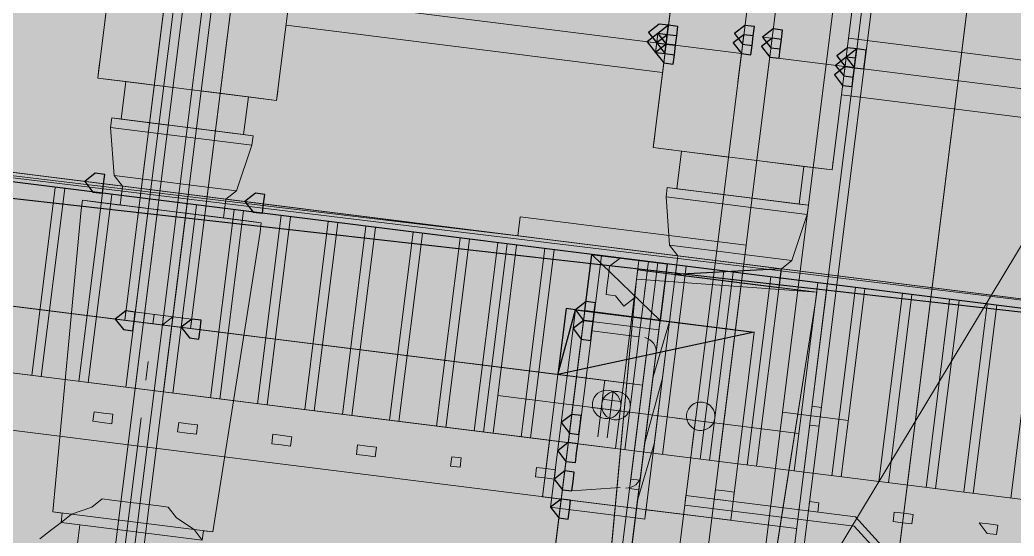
# Model space of a CAD drawing. Header units: metres. Extents: x -4 to 509425, y 7549 to 4732445.
# Drawn here: x 475992.52 to 475993.408, y 4719721.843 to 4719722.305 of the extents above; entities that cross this region are included whole.
import ezdxf

# ---------------------------------------------------------------- set-up
doc = ezdxf.new("R2010")
doc.units = ezdxf.units.M
doc.header["$LTSCALE"] = 0.01
doc.header["$MEASUREMENT"] = 0
doc.layers.get('0').update_dxf_attribs({"lineweight": 0})
doc.layers.add('_SUBESTACIÓN', color=1, linetype='Continuous')
doc.layers.add('SUBESTACION LA VID', color=253, linetype='Continuous')

# ---------------------------------------------------------------- blocks, each defined once
blk = doc.blocks.new('A$Cfff6051d')
at = {"layer": 'SUBESTACION LA VID', "transparency": 33554687}
h = blk.add_hatch(color=256, dxfattribs=at)
h.dxf.hatch_style = 2
h.paths.add_polyline_path([(475993.0982, 4719722.29126), (475993.09925, 4719722.29966), (475993.09085, 4719722.30071), (475993.0814, 4719722.29337), (475993.08875, 4719722.28391), (475993.09715, 4719722.28286)])
h = blk.add_hatch(color=256, dxfattribs=at)
h.dxf.hatch_style = 2
h.paths.add_polyline_path([(475993.1066, 4719722.29021), (475993.10765, 4719722.29861), (475993.09925, 4719722.29966), (475993.0898, 4719722.29231), (475993.09715, 4719722.28286), (475993.10555, 4719722.28181)])
h = blk.add_hatch(color=256, dxfattribs=at)
h.dxf.hatch_style = 2
h.paths.add_polyline_path([(475993.1066, 4719722.29021), (475993.10765, 4719722.29861), (475993.09925, 4719722.29966), (475993.0898, 4719722.29231), (475993.09715, 4719722.28286), (475993.10555, 4719722.28181)])
h = blk.add_hatch(color=256, dxfattribs=at)
h.dxf.hatch_style = 2
h.paths.add_polyline_path([(475993.1066, 4719722.29021), (475993.10765, 4719722.29861), (475993.09925, 4719722.29966), (475993.0898, 4719722.29231), (475993.09715, 4719722.28286), (475993.10555, 4719722.28181)])
h = blk.add_hatch(color=256, dxfattribs=at)
h.dxf.hatch_style = 2
h.paths.add_polyline_path([(475993.1066, 4719722.29021), (475993.10765, 4719722.29861), (475993.09925, 4719722.29966), (475993.0898, 4719722.29231), (475993.09715, 4719722.28286), (475993.10555, 4719722.28181)])
h = blk.add_hatch(color=256, dxfattribs=at)
h.dxf.hatch_style = 2
h.paths.add_polyline_path([(475993.1066, 4719722.29021), (475993.10765, 4719722.29861), (475993.09925, 4719722.29966), (475993.0898, 4719722.29231), (475993.09715, 4719722.28286), (475993.10555, 4719722.28181)])
h = blk.add_hatch(color=256, dxfattribs=at)
h.dxf.hatch_style = 2
h.paths.add_polyline_path([(475993.1066, 4719722.29021), (475993.10765, 4719722.29861), (475993.09925, 4719722.29966), (475993.0898, 4719722.29231), (475993.09715, 4719722.28286), (475993.10555, 4719722.28181)])
h = blk.add_hatch(color=256, dxfattribs=at)
h.dxf.hatch_style = 2
h.paths.add_polyline_path([(475993.1066, 4719722.29021), (475993.10765, 4719722.29861), (475993.09925, 4719722.29966), (475993.0898, 4719722.29231), (475993.09715, 4719722.28286), (475993.10555, 4719722.28181)])
h = blk.add_hatch(color=256, dxfattribs=at)
h.dxf.hatch_style = 2
h.paths.add_polyline_path([(475993.17486, 4719722.29018), (475993.17591, 4719722.29858), (475993.16751, 4719722.29964), (475993.15806, 4719722.29229), (475993.16541, 4719722.28284), (475993.17381, 4719722.28178)])
h = blk.add_hatch(color=256, dxfattribs=at)
h.dxf.hatch_style = 2
h.paths.add_polyline_path([(475993.17486, 4719722.29018), (475993.17591, 4719722.29858), (475993.16751, 4719722.29964), (475993.15806, 4719722.29229), (475993.16541, 4719722.28284), (475993.17381, 4719722.28178)])
h = blk.add_hatch(color=256, dxfattribs=at)
h.dxf.hatch_style = 2
h.paths.add_polyline_path([(475993.17486, 4719722.29018), (475993.17591, 4719722.29858), (475993.16751, 4719722.29964), (475993.15806, 4719722.29229), (475993.16541, 4719722.28284), (475993.17381, 4719722.28178)])
h = blk.add_hatch(color=256, dxfattribs=at)
h.dxf.hatch_style = 2
h.paths.add_polyline_path([(475993.09715, 4719722.28286), (475993.0982, 4719722.29126), (475993.0898, 4719722.29231), (475993.08035, 4719722.28497), (475993.08769, 4719722.27551), (475993.09609, 4719722.27446)])
h = blk.add_hatch(color=256, dxfattribs=at)
h.dxf.hatch_style = 2
h.paths.add_polyline_path([(475993.10555, 4719722.28181), (475993.1066, 4719722.29021), (475993.0982, 4719722.29126), (475993.08875, 4719722.28391), (475993.09609, 4719722.27446), (475993.10449, 4719722.27341)])
h = blk.add_hatch(color=256, dxfattribs=at)
h.dxf.hatch_style = 2
h.paths.add_polyline_path([(475993.10555, 4719722.28181), (475993.1066, 4719722.29021), (475993.0982, 4719722.29126), (475993.08875, 4719722.28391), (475993.09609, 4719722.27446), (475993.10449, 4719722.27341)])
h = blk.add_hatch(color=256, dxfattribs=at)
h.dxf.hatch_style = 2
h.paths.add_polyline_path([(475993.17381, 4719722.28178), (475993.17486, 4719722.29018), (475993.16646, 4719722.29124), (475993.15701, 4719722.28389), (475993.16435, 4719722.27444), (475993.17275, 4719722.27338)])
h = blk.add_hatch(color=256, dxfattribs=at)
h.dxf.hatch_style = 2
h.paths.add_polyline_path([(475993.20006, 4719722.28702), (475993.20111, 4719722.29543), (475993.19271, 4719722.29648), (475993.18326, 4719722.28913), (475993.19061, 4719722.27968), (475993.19901, 4719722.27862)])
h = blk.add_hatch(color=256, dxfattribs=at)
h.dxf.hatch_style = 2
h.paths.add_polyline_path([(475993.20006, 4719722.28702), (475993.20111, 4719722.29543), (475993.19271, 4719722.29648), (475993.18326, 4719722.28913), (475993.19061, 4719722.27968), (475993.19901, 4719722.27862)])
h = blk.add_hatch(color=256, dxfattribs=at)
h.dxf.hatch_style = 2
h.paths.add_polyline_path([(475993.10449, 4719722.27341), (475993.10555, 4719722.28181), (475993.09715, 4719722.28286), (475993.08769, 4719722.27551), (475993.09504, 4719722.26606), (475993.10344, 4719722.26501)])
h = blk.add_hatch(color=256, dxfattribs=at)
h.dxf.hatch_style = 2
h.paths.add_polyline_path([(475993.10449, 4719722.27341), (475993.10555, 4719722.28181), (475993.09715, 4719722.28286), (475993.08769, 4719722.27551), (475993.09504, 4719722.26606), (475993.10344, 4719722.26501)])
h = blk.add_hatch(color=256, dxfattribs=at)
h.dxf.hatch_style = 2
h.paths.add_polyline_path([(475993.10449, 4719722.27341), (475993.10555, 4719722.28181), (475993.09715, 4719722.28286), (475993.08769, 4719722.27551), (475993.09504, 4719722.26606), (475993.10344, 4719722.26501)])
h = blk.add_hatch(color=256, dxfattribs=at)
h.dxf.hatch_style = 2
h.paths.add_polyline_path([(475993.19901, 4719722.27862), (475993.20006, 4719722.28702), (475993.19166, 4719722.28808), (475993.18221, 4719722.28073), (475993.18955, 4719722.27128), (475993.19795, 4719722.27022)])
h = blk.add_hatch(color=256, dxfattribs=at)
h.dxf.hatch_style = 2
h.paths.add_polyline_path([(475993.26516, 4719722.2618), (475993.26621, 4719722.2702), (475993.25781, 4719722.27125), (475993.24836, 4719722.2639), (475993.2557, 4719722.25445), (475993.2641, 4719722.2534)])
h = blk.add_hatch(color=256, dxfattribs=at)
h.dxf.hatch_style = 2
h.paths.add_polyline_path([(475993.26516, 4719722.2618), (475993.26621, 4719722.2702), (475993.25781, 4719722.27125), (475993.24836, 4719722.2639), (475993.2557, 4719722.25445), (475993.2641, 4719722.2534)])
h = blk.add_hatch(color=256, dxfattribs=at)
h.dxf.hatch_style = 2
h.paths.add_polyline_path([(475993.26621, 4719722.2702), (475993.26726, 4719722.2786), (475993.25886, 4719722.27965), (475993.24941, 4719722.2723), (475993.25676, 4719722.26285), (475993.26516, 4719722.2618)])
h = blk.add_hatch(color=256, dxfattribs=at)
h.dxf.hatch_style = 2
h.paths.add_polyline_path([(475993.26621, 4719722.2702), (475993.26726, 4719722.2786), (475993.25886, 4719722.27965), (475993.24941, 4719722.2723), (475993.25676, 4719722.26285), (475993.26516, 4719722.2618)])
h = blk.add_hatch(color=256, dxfattribs=at)
h.dxf.hatch_style = 2
h.paths.add_polyline_path([(475993.26621, 4719722.2702), (475993.26726, 4719722.2786), (475993.25886, 4719722.27965), (475993.24941, 4719722.2723), (475993.25676, 4719722.26285), (475993.26516, 4719722.2618)])
h = blk.add_hatch(color=256, dxfattribs=at)
h.dxf.hatch_style = 2
h.paths.add_polyline_path([(475993.26621, 4719722.2702), (475993.26726, 4719722.2786), (475993.25886, 4719722.27965), (475993.24941, 4719722.2723), (475993.25676, 4719722.26285), (475993.26516, 4719722.2618)])
h = blk.add_hatch(color=256, dxfattribs=at)
h.dxf.hatch_style = 2
h.paths.add_polyline_path([(475993.26621, 4719722.2702), (475993.26726, 4719722.2786), (475993.25886, 4719722.27965), (475993.24941, 4719722.2723), (475993.25676, 4719722.26285), (475993.26516, 4719722.2618)])
h = blk.add_hatch(color=256, dxfattribs=at)
h.dxf.hatch_style = 2
h.paths.add_polyline_path([(475993.26621, 4719722.2702), (475993.26726, 4719722.2786), (475993.25886, 4719722.27965), (475993.24941, 4719722.2723), (475993.25676, 4719722.26285), (475993.26516, 4719722.2618)])
h = blk.add_hatch(color=256, dxfattribs=at)
h.dxf.hatch_style = 2
h.paths.add_polyline_path([(475993.26621, 4719722.2702), (475993.26726, 4719722.2786), (475993.25886, 4719722.27965), (475993.24941, 4719722.2723), (475993.25676, 4719722.26285), (475993.26516, 4719722.2618)])
h = blk.add_hatch(color=256, dxfattribs=at)
h.dxf.hatch_style = 2
h.paths.add_polyline_path([(475993.27461, 4719722.26914), (475993.27566, 4719722.27754), (475993.26726, 4719722.2786), (475993.25781, 4719722.27125), (475993.26516, 4719722.2618), (475993.27356, 4719722.26074)])
h = blk.add_hatch(color=256, dxfattribs=at)
h.dxf.hatch_style = 2
h.paths.add_polyline_path([(475993.2641, 4719722.2534), (475993.26516, 4719722.2618), (475993.25676, 4719722.26285), (475993.2473, 4719722.2555), (475993.25465, 4719722.24605), (475993.26305, 4719722.245)])
h = blk.add_hatch(color=256, dxfattribs=at)
h.dxf.hatch_style = 2
h.paths.add_polyline_path([(475993.2641, 4719722.2534), (475993.26516, 4719722.2618), (475993.25676, 4719722.26285), (475993.2473, 4719722.2555), (475993.25465, 4719722.24605), (475993.26305, 4719722.245)])
h = blk.add_hatch(color=256, dxfattribs=at)
h.dxf.hatch_style = 2
h.paths.add_polyline_path([(475993.2641, 4719722.2534), (475993.26516, 4719722.2618), (475993.25676, 4719722.26285), (475993.2473, 4719722.2555), (475993.25465, 4719722.24605), (475993.26305, 4719722.245)])
h = blk.add_hatch(color=256, dxfattribs=at)
h.dxf.hatch_style = 2
h.paths.add_polyline_path([(475993.2641, 4719722.2534), (475993.26516, 4719722.2618), (475993.25676, 4719722.26285), (475993.2473, 4719722.2555), (475993.25465, 4719722.24605), (475993.26305, 4719722.245)])
h = blk.add_hatch(color=256, dxfattribs=at)
h.dxf.hatch_style = 2
h.paths.add_polyline_path([(475992.59516, 4719722.15808), (475992.59622, 4719722.16648), (475992.58781, 4719722.16754), (475992.57836, 4719722.16019), (475992.5857, 4719722.15074), (475992.59411, 4719722.14968)])
h = blk.add_hatch(color=256, dxfattribs=at)
h.dxf.hatch_style = 2
h.paths.add_polyline_path([(475992.73797, 4719722.14018), (475992.73902, 4719722.14858), (475992.73062, 4719722.14963), (475992.72117, 4719722.14229), (475992.72851, 4719722.13283), (475992.73691, 4719722.13178)])
h = blk.add_hatch(color=256, dxfattribs=at)
h.dxf.hatch_style = 2
h.paths.add_polyline_path([(475993.03301, 4719722.04346), (475993.03406, 4719722.05186), (475993.02566, 4719722.05292), (475993.01621, 4719722.04557), (475993.02355, 4719722.03612), (475993.03195, 4719722.03506)])
h = blk.add_hatch(color=256, dxfattribs=at)
h.dxf.hatch_style = 2
h.paths.add_polyline_path([(475992.62242, 4719722.03521), (475992.62347, 4719722.04361), (475992.61507, 4719722.04467), (475992.60562, 4719722.03732), (475992.61296, 4719722.02786), (475992.62136, 4719722.02681)])
h = blk.add_hatch(color=256, dxfattribs=at)
h.dxf.hatch_style = 2
h.paths.add_polyline_path([(475992.68122, 4719722.02784), (475992.68227, 4719722.03624), (475992.67387, 4719722.0373), (475992.66442, 4719722.02995), (475992.67176, 4719722.02049), (475992.68016, 4719722.01944)])
h = blk.add_hatch(color=256, dxfattribs=at)
h.dxf.hatch_style = 2
h.paths.add_polyline_path([(475993.0309, 4719722.02666), (475993.03195, 4719722.03506), (475993.02355, 4719722.03612), (475993.0141, 4719722.02877), (475993.02145, 4719722.01932), (475993.02985, 4719722.01826)])
h = blk.add_hatch(color=256, dxfattribs=at)
h.dxf.hatch_style = 2
h.paths.add_polyline_path([(475993.02037, 4719721.94266), (475993.02142, 4719721.95106), (475993.01302, 4719721.95211), (475993.00357, 4719721.94477), (475993.01092, 4719721.93531), (475993.01932, 4719721.93426)])
h = blk.add_hatch(color=256, dxfattribs=at)
h.dxf.hatch_style = 2
h.paths.add_polyline_path([(475993.01721, 4719721.91746), (475993.01826, 4719721.92586), (475993.00986, 4719721.92691), (475993.00041, 4719721.91956), (475993.00776, 4719721.91011), (475993.01616, 4719721.90906)])
h = blk.add_hatch(color=256, dxfattribs=at)
h.dxf.hatch_style = 2
h.paths.add_polyline_path([(475993.01405, 4719721.89226), (475993.0151, 4719721.90066), (475993.0067, 4719721.90171), (475992.99725, 4719721.89436), (475993.0046, 4719721.88491), (475993.013, 4719721.88386)])
h = blk.add_hatch(color=256, dxfattribs=at)
h.dxf.hatch_style = 2
h.paths.add_polyline_path([(475993.01089, 4719721.86706), (475993.01194, 4719721.87546), (475993.00354, 4719721.87651), (475992.99409, 4719721.86916), (475993.00144, 4719721.85971), (475993.00984, 4719721.85866)])
at = {"layer": 'SUBESTACION LA VID', "lineweight": 15}
for p, q in [((475992.78979, 4719723.1661), (475992.45384, 4719720.48639)), ((475992.75614, 4719723.0338), (475992.59501, 4719721.74855)), ((475992.78134, 4719723.03064), (475992.62021, 4719721.74539)), ((475993.25176, 4719722.97166), (475993.09063, 4719721.68641)), ((475993.27696, 4719722.9685), (475993.11583, 4719721.68325)), ((475993.07872, 4719720.70668), (475993.3399, 4719722.78997)), ((475992.62242, 4719722.03521), (475992.68139, 4719722.50563)), ((475991.9799, 4719722.42293), (475993.16435, 4719722.27444)), ((475992.58994, 4719722.25259), (475992.6089, 4719722.4038)), ((475992.61402, 4719722.03626), (475992.6593, 4719722.39748)), ((475992.7181, 4719722.39011), (475992.67282, 4719722.02889)), ((475993.08556, 4719722.19046), (475993.10452, 4719722.34166)), ((475992.75798, 4719722.29979), (475993.09399, 4719722.25766)), ((475993.08769, 4719722.27551), (475993.0898, 4719722.29231)), ((475993.0898, 4719722.29231), (475993.08875, 4719722.28391)), ((475993.0898, 4719722.29231), (475993.0982, 4719722.29126)), ((475993.0982, 4719722.29126), (475993.09715, 4719722.28286)), ((475993.0982, 4719722.29126), (475993.09715, 4719722.28286)), ((475993.16119, 4719722.24924), (475993.16646, 4719722.29124)), ((475993.16541, 4719722.28284), (475993.16646, 4719722.29124)), ((475993.08769, 4719722.27551), (475993.08875, 4719722.28391)), ((475993.09715, 4719722.28286), (475993.09609, 4719722.27446)), ((475993.09715, 4719722.28286), (475993.09609, 4719722.27446)), ((475993.19166, 4719722.28808), (475993.18639, 4719722.24608)), ((475994.04115, 4719722.19011), (475993.25992, 4719722.28805)), ((475993.09609, 4719722.27446), (475993.08769, 4719722.27551)), ((475993.18955, 4719722.27128), (475994.3152, 4719722.13015)), ((475993.25676, 4719722.26285), (475993.25781, 4719722.27125)), ((475993.25781, 4719722.27125), (475993.26621, 4719722.2702)), ((475992.591, 4719722.26099), (475992.59205, 4719722.26939)), ((475992.58994, 4719722.25259), (475992.591, 4719722.26099)), ((475993.2641, 4719722.2534), (475993.2557, 4719722.25445)), ((475993.26516, 4719722.2618), (475993.2641, 4719722.2534)), ((475992.65715, 4719722.24417), (475992.58994, 4719722.25259)), ((475992.74955, 4719722.23258), (475992.68235, 4719722.24101)), ((475992.74955, 4719722.23258), (475992.7506, 4719722.24098)), ((475993.2536, 4719722.23765), (475994.02643, 4719722.14076)), ((475992.60148, 4719722.20849), (475992.60253, 4719722.21689)), ((475992.60253, 4719722.21689), (475992.72854, 4719722.20109)), ((475992.72749, 4719722.19269), (475992.72854, 4719722.20109)), ((475993.08662, 4719722.19886), (475993.08767, 4719722.20726)), ((475993.08556, 4719722.19046), (475993.08662, 4719722.19886)), ((475993.15277, 4719722.18203), (475993.08556, 4719722.19046)), ((475993.24517, 4719722.17045), (475993.17797, 4719722.17887)), ((475993.24517, 4719722.17045), (475993.24623, 4719722.17885)), ((475992.72957, 4719722.14123), (475992.58676, 4719722.15914)), ((475992.60986, 4719722.13918), (475992.61196, 4719722.15598)), ((475992.61196, 4719722.15598), (475992.70437, 4719722.14439)), ((475992.61302, 4719722.16438), (475992.61302, 4719722.16438)), ((475992.53104, 4719721.98694), (475992.5521, 4719722.15495)), ((475992.5605, 4719722.15389), (475992.53944, 4719721.98589)), ((475992.57305, 4719721.98168), (475992.59411, 4719722.14968)), ((475992.60251, 4719722.14863), (475992.58145, 4719721.98062)), ((475992.70542, 4719722.15279), (475992.70542, 4719722.15279)), ((475993.0971, 4719722.14635), (475993.09815, 4719722.15475)), ((475993.09815, 4719722.15475), (475993.22416, 4719722.13895)), ((475992.57625, 4719722.14339), (475992.72746, 4719722.12443)), ((475992.61505, 4719721.97641), (475992.63611, 4719722.14442)), ((475992.64451, 4719722.14336), (475992.62345, 4719721.97536)), ((475992.64865, 4719721.9722), (475992.66971, 4719722.1402)), ((475992.67811, 4719722.13915), (475992.65705, 4719721.97114)), ((475992.70226, 4719722.12759), (475992.70437, 4719722.14439)), ((475993.2231, 4719722.13055), (475993.22416, 4719722.13895)), ((475992.5499, 4719721.86512), (475992.5752, 4719722.13499)), ((475992.5752, 4719722.13499), (475992.5752, 4719722.13499)), ((475992.69065, 4719721.96693), (475992.71171, 4719722.13494)), ((475992.72011, 4719722.13388), (475992.69905, 4719721.96588)), ((475992.73265, 4719721.96167), (475992.75371, 4719722.12967)), ((475992.76211, 4719722.12862), (475992.74105, 4719721.96061)), ((475992.77465, 4719721.9564), (475992.79571, 4719722.12441)), ((475992.80412, 4719722.12335), (475992.78305, 4719721.95535)), ((475992.96688, 4719722.12855), (475992.96477, 4719722.11175)), ((475993.16849, 4719722.10327), (475992.96688, 4719722.12855)), ((475992.69271, 4719721.84722), (475992.73481, 4719722.11498)), ((475992.72641, 4719722.11603), (475992.72641, 4719722.11603)), ((475992.80825, 4719721.95219), (475992.82932, 4719722.12019)), ((475992.83772, 4719722.11914), (475992.81665, 4719721.95113)), ((475992.85025, 4719721.94692), (475992.87132, 4719722.11493)), ((475992.87972, 4719722.11387), (475992.85865, 4719721.94587)), ((475992.89226, 4719721.94166), (475992.91332, 4719722.10966)), ((475992.92172, 4719722.10861), (475992.90066, 4719721.9406)), ((475992.92586, 4719721.93744), (475992.94692, 4719722.10545)), ((475992.95532, 4719722.1044), (475992.93426, 4719721.93639)), ((475992.96372, 4719722.10334), (475992.94266, 4719721.93534)), ((475993.16849, 4719722.10327), (475993.16638, 4719722.08647)), ((475993.49708, 4719721.86583), (475991.65741, 4719722.09647)), ((475992.96786, 4719721.93218), (475992.98892, 4719722.10018)), ((475992.99732, 4719722.09913), (475992.97626, 4719721.93112)), ((475993.00986, 4719721.92691), (475993.03093, 4719722.09492)), ((475993.03933, 4719722.09386), (475993.01826, 4719721.92586)), ((475993.10547, 4719722.07704), (475993.10758, 4719722.09384)), ((475993.10758, 4719722.09384), (475993.19998, 4719722.08226)), ((475993.10863, 4719722.10224), (475993.10863, 4719722.10224)), ((475992.2108, 4719722.08682), (475993.07603, 4719721.97834)), ((475993.08973, 4719722.08755), (475992.95282, 4719720.9955)), ((475993.05186, 4719721.92165), (475993.07293, 4719722.08965)), ((475993.08133, 4719722.0886), (475993.06026, 4719721.92059)), ((475993.09813, 4719722.08649), (475993.06442, 4719721.81768)), ((475993.08546, 4719721.91743), (475993.10653, 4719722.08544)), ((475993.20104, 4719722.09066), (475993.20104, 4719722.09066)), ((475992.27801, 4719722.07839), (475993.00883, 4719721.98677)), ((475993.08027, 4719722.0802), (475993.22308, 4719722.0623)), ((475993.11493, 4719722.08439), (475993.09386, 4719721.91638)), ((475993.12747, 4719721.91217), (475993.14853, 4719722.08017)), ((475993.15693, 4719722.07912), (475993.13587, 4719721.91111)), ((475993.16533, 4719722.07807), (475993.14427, 4719721.91006)), ((475993.19788, 4719722.06546), (475993.19998, 4719722.08226)), ((475993.04552, 4719721.80299), (475993.07082, 4719722.07285)), ((475993.07922, 4719722.0718), (475993.07922, 4719722.0718)), ((475993.16947, 4719721.9069), (475993.19053, 4719722.07491)), ((475993.19893, 4719722.07386), (475993.17787, 4719721.90585)), ((475993.21147, 4719721.90164), (475993.23253, 4719722.06964)), ((475993.24093, 4719722.06859), (475993.21987, 4719721.90058)), ((475993.24507, 4719721.89742), (475993.26613, 4719722.06543)), ((475993.27453, 4719722.06438), (475993.25347, 4719721.89637)), ((475993.28707, 4719721.89216), (475993.30813, 4719722.06016)), ((475993.31653, 4719722.05911), (475993.29547, 4719721.89111)), ((475993.18833, 4719721.78509), (475993.23043, 4719722.05284)), ((475993.22203, 4719722.0539), (475993.22203, 4719722.0539)), ((475993.32908, 4719721.88689), (475993.35014, 4719722.0549)), ((475993.35854, 4719722.05385), (475993.33748, 4719721.88584)), ((475993.36268, 4719721.88268), (475993.38374, 4719722.05069)), ((475993.39214, 4719722.04963), (475993.37108, 4719721.88163)), ((475992.62242, 4719722.03521), (475992.62347, 4719722.04361)), ((475993.02461, 4719722.04452), (475993.09181, 4719722.03609)), ((475993.40468, 4719721.87741), (475993.42574, 4719722.04542)), ((475992.67282, 4719722.02889), (475992.67387, 4719722.0373)), ((475993.02355, 4719722.03612), (475993.02355, 4719722.03612)), ((475993.03195, 4719722.03506), (475993.03195, 4719722.03506)), ((475993.03195, 4719722.03506), (475993.03195, 4719722.03506)), ((475993.08549, 4719721.98569), (475993.10021, 4719722.03504)), ((475993.0729, 4719722.0214), (475993.0309, 4719722.02666)), ((475993.0729, 4719722.0214), (475993.0309, 4719722.02666)), ((475993.00146, 4719721.92796), (475992.27063, 4719722.01959)), ((475993.02145, 4719722.01932), (475993.02145, 4719722.01932)), ((475993.02039, 4719722.01092), (475993.02039, 4719722.01092)), ((475993.21355, 4719721.85018), (475992.04591, 4719721.99657)), ((475992.63501, 4719721.99951), (475992.6329, 4719721.9827)), ((475993.01934, 4719722.00252), (475993.01829, 4719721.99412)), ((475993.0655, 4719721.89434), (475993.07919, 4719722.00354)), ((475993.0655, 4719721.89434), (475993.07919, 4719722.00354)), ((475993.00883, 4719721.98677), (475993.07603, 4719721.97834)), ((475993.01723, 4719721.98571), (475993.01723, 4719721.98571)), ((475993.07812, 4719721.92689), (475993.09389, 4719721.98464)), ((475993.01618, 4719721.97731), (475993.01513, 4719721.96891)), ((475993.04138, 4719721.97415), (475993.03612, 4719721.93215)), ((475993.04978, 4719721.9731), (475993.04452, 4719721.9311)), ((475992.94687, 4719721.96894), (475993.21568, 4719721.93524)), ((475993.12539, 4719721.96362), (475993.12012, 4719721.92162)), ((475993.12539, 4719721.96362), (475993.12012, 4719721.92162)), ((475993.01302, 4719721.95211), (475993.01302, 4719721.95211)), ((475993.01408, 4719721.96051), (475993.01408, 4719721.96051)), ((475993.03088, 4719721.95841), (475993.06448, 4719721.9542)), ((475993.20099, 4719721.95414), (475993.25979, 4719721.94677)), ((475993.22724, 4719721.95939), (475993.23564, 4719721.95833)), ((475992.62869, 4719721.9491), (475992.59393, 4719721.67189)), ((475993.10648, 4719721.94893), (475993.14008, 4719721.94472)), ((475993.01092, 4719721.93531), (475993.01092, 4719721.93531)), ((475993.22514, 4719721.94259), (475993.23354, 4719721.94153)), ((475993.00146, 4719721.92796), (475993.06866, 4719721.91954)), ((475993.00986, 4719721.92691), (475993.00986, 4719721.92691)), ((475993.0718, 4719721.87648), (475993.08652, 4719721.92583)), ((475993.00776, 4719721.91011), (475993.00776, 4719721.91011)), ((475993.0067, 4719721.90171), (475993.0067, 4719721.90171)), ((475993.0046, 4719721.88491), (475993.0046, 4719721.88491)), ((475993.013, 4719721.88386), (475993.05605, 4719721.88699)), ((475993.013, 4719721.88386), (475993.05605, 4719721.88699)), ((475993.00354, 4719721.87651), (475993.00354, 4719721.87651)), ((475993.01194, 4719721.87546), (475993.01194, 4719721.87546)), ((475993.01194, 4719721.87546), (475993.01194, 4719721.87546)), ((475993.07809, 4719721.85863), (475993.0802, 4719721.87543)), ((475992.5583, 4719721.86407), (475992.5583, 4719721.86407)), ((475993.00249, 4719721.86811), (475993.06969, 4719721.85968)), ((475992.55725, 4719721.85567), (475992.68325, 4719721.83987)), ((475992.57194, 4719721.83676), (475992.57405, 4719721.85356)), ((475992.68431, 4719721.84827), (475992.68431, 4719721.84827))]:
    blk.add_line(p, q, dxfattribs=at)
at = {"layer": 'SUBESTACION LA VID', "lineweight": 0}
for p, q in [((475993.16273, 4719720.69615), (475993.42391, 4719722.77943)), ((475992.96477, 4719722.11175), (475991.64592, 4719722.27709)), ((475992.61515, 4719722.24943), (475992.74955, 4719722.23258)), ((475992.72014, 4719722.20214), (475992.60253, 4719722.21689)), ((475993.11076, 4719722.1873), (475993.24517, 4719722.17045)), ((475992.58676, 4719722.15914), (475992.72957, 4719722.14123)), ((475992.72957, 4719722.14123), (475992.58676, 4719722.15914)), ((475992.70437, 4719722.14439), (475992.61196, 4719722.15598)), ((475993.21576, 4719722.14001), (475993.09815, 4719722.15475)), ((475993.19998, 4719722.08226), (475993.10758, 4719722.09384)), ((475993.07082, 4719722.07285), (475993.23148, 4719722.06124)), ((475993.02461, 4719722.04452), (475993.10021, 4719722.03504)), ((475993.00043, 4719721.98782), (475992.61402, 4719722.03626)), ((475992.69271, 4719721.84722), (475992.5499, 4719721.86512))]:
    blk.add_line(p, q, dxfattribs=at)
at = {"layer": 'SUBESTACION LA VID', "lineweight": 15}
for points in [[(475992.92245, 4719721.22968), (475993.00249, 4719721.86811), (475992.99409, 4719721.86916), (475992.99514, 4719721.87756), (475992.98674, 4719721.87862), (475992.99306, 4719721.92902), (475992.27063, 4719722.01959), (475992.27801, 4719722.07839), (475992.28641, 4719722.07734), (475992.61402, 4719722.03626), (475992.6593, 4719722.39748)], [(475992.7181, 4719722.39011), (475992.67282, 4719722.02889), (475993.00043, 4719721.98782), (475993.00781, 4719722.04662), (475993.01621, 4719722.04557), (475993.02461, 4719722.04452), (475993.03093, 4719722.09492), (475993.09813, 4719722.08649), (475993.09181, 4719722.03609), (475993.10021, 4719722.03504), (475993.17581, 4719722.02556), (475993.15475, 4719721.85755), (475993.07914, 4719721.86703), (475993.07809, 4719721.85863), (475993.06969, 4719721.85968), (475992.98965, 4719721.22126)], [(475993.53234, 4719720.64981), (475993.04512, 4719720.7109), (475993.3063, 4719722.79418), (475993.79352, 4719722.7331), (475993.53234, 4719720.64981)], [(475993.07032, 4719720.70774), (475993.04512, 4719720.7109), (475993.3063, 4719722.79418), (475993.3315, 4719722.79102), (475993.07032, 4719720.70774)], [(475993.16273, 4719720.69615), (475993.42391, 4719722.77943), (475993.3315, 4719722.79102), (475993.07032, 4719720.70774), (475993.16273, 4719720.69615)], [(475993.16273, 4719720.69615), (475993.42391, 4719722.77943), (475993.3315, 4719722.79102), (475993.07032, 4719720.70774), (475993.16273, 4719720.69615)], [(475993.79352, 4719722.7331), (475993.20091, 4719721.74938), (475993.53234, 4719720.64981)], [(475992.6089, 4719722.4038), (475992.58994, 4719722.25259), (475992.61515, 4719722.24943), (475992.61093, 4719722.21583), (475992.60253, 4719722.21689), (475992.60148, 4719722.20849), (475992.60462, 4719722.16543), (475992.61196, 4719722.15598), (475992.60986, 4719722.13918), (475992.58465, 4719722.14234), (475992.57625, 4719722.14339), (475992.5752, 4719722.13499), (475992.5499, 4719721.86512), (475992.5583, 4719721.86407), (475992.55725, 4719721.85567), (475992.57405, 4719721.85356), (475992.57194, 4719721.83676)], [(475992.68325, 4719721.83987), (475992.68431, 4719721.84827), (475992.69271, 4719721.84722), (475992.73481, 4719722.11498), (475992.73586, 4719722.12338), (475992.72746, 4719722.12443), (475992.70226, 4719722.12759), (475992.70437, 4719722.14439), (475992.71382, 4719722.15174), (475992.72749, 4719722.19269), (475992.72854, 4719722.20109), (475992.72014, 4719722.20214), (475992.72435, 4719722.23574), (475992.74955, 4719722.23258), (475992.76851, 4719722.38379)], [(475992.74955, 4719722.23258), (475992.76851, 4719722.38379), (475992.7013, 4719722.39221)], [(475993.10452, 4719722.34166), (475993.08556, 4719722.19046), (475993.11076, 4719722.1873), (475993.10655, 4719722.1537), (475993.09815, 4719722.15475), (475993.0971, 4719722.14635), (475993.10023, 4719722.1033), (475993.10758, 4719722.09384), (475993.10547, 4719722.07704), (475993.08027, 4719722.0802), (475993.07187, 4719722.08125), (475993.07082, 4719722.07285), (475993.04552, 4719721.80299)], [(475993.18833, 4719721.78509), (475993.23043, 4719722.05284), (475993.23148, 4719722.06124), (475993.22308, 4719722.0623), (475993.19788, 4719722.06546), (475993.19998, 4719722.08226), (475993.20944, 4719722.0896), (475993.2231, 4719722.13055), (475993.22416, 4719722.13895), (475993.21576, 4719722.14001), (475993.21997, 4719722.17361), (475993.24517, 4719722.17045), (475993.26413, 4719722.32165)], [(475993.24517, 4719722.17045), (475993.26413, 4719722.32165), (475993.19692, 4719722.33008)], [(475993.19061, 4719722.27968), (475993.19166, 4719722.28808), (475993.18326, 4719722.28913)], [(475993.6704, 4719722.02328), (475993.16638, 4719722.08647), (475993.16849, 4719722.10327), (475992.96688, 4719722.12855), (475992.96477, 4719722.11175), (475992.72957, 4719722.14123), (475992.58676, 4719722.15914), (475992.35155, 4719722.18863), (475992.35366, 4719722.20543), (475992.15205, 4719722.2307), (475992.14994, 4719722.2139), (475991.64592, 4719722.27709)], [(475993.6704, 4719722.02328), (475991.64592, 4719722.27709), (475991.64487, 4719722.26869)], [(475993.25676, 4719722.26285), (475993.2557, 4719722.25445), (475993.25676, 4719722.26285), (475993.25781, 4719722.27125)], [(475991.64487, 4719722.26869), (475993.66935, 4719722.01488), (475993.64092, 4719721.78807), (475993.65772, 4719721.78596), (475993.48971, 4719721.80703)], [(475993.26516, 4719722.2618), (475993.26621, 4719722.2702), (475993.26516, 4719722.2618), (475993.2641, 4719722.2534)], [(475992.65293, 4719722.21057), (475992.61093, 4719722.21583), (475992.61515, 4719722.24943), (475992.65715, 4719722.24417)], [(475992.68235, 4719722.24101), (475992.72435, 4719722.23574), (475992.72014, 4719722.20214), (475992.67813, 4719722.20741)], [(475992.60462, 4719722.16543), (475992.60148, 4719722.20849), (475992.72749, 4719722.19269), (475992.71382, 4719722.15174)], [(475993.14856, 4719722.14843), (475993.10655, 4719722.1537), (475993.11076, 4719722.1873), (475993.15277, 4719722.18203)], [(475993.17797, 4719722.17887), (475993.21997, 4719722.17361), (475993.21576, 4719722.14001), (475993.17376, 4719722.14527)], [(475993.10023, 4719722.1033), (475993.0971, 4719722.14635), (475993.2231, 4719722.13055), (475993.20944, 4719722.0896)], [(475992.89402, 4719721.00288), (475993.03093, 4719722.09492), (475993.09813, 4719722.08649), (475992.96122, 4719720.99445), (475992.89402, 4719721.00288)], [(475993.05613, 4719722.09176), (475993.04667, 4719722.08441), (475993.04562, 4719722.07601)], [(475993.07711, 4719722.055), (475993.07817, 4719722.0634), (475993.07922, 4719722.0718), (475993.08027, 4719722.0802)], [(475993.04562, 4719722.07601), (475993.04457, 4719722.06761), (475993.04351, 4719722.05921), (475993.05191, 4719722.05816), (475993.05926, 4719722.04871), (475993.06871, 4719722.05605)], [(475992.61402, 4719722.03626), (475992.61507, 4719722.04467), (475992.61402, 4719722.03626)], [(475992.61402, 4719722.03626), (475992.67282, 4719722.02889), (475992.67387, 4719722.0373), (475992.61507, 4719722.04467), (475992.61402, 4719722.03626)], [(475992.63082, 4719722.03416), (475992.63187, 4719722.04256), (475992.63082, 4719722.03416)], [(475992.63922, 4719722.03311), (475992.64027, 4719722.04151), (475992.63922, 4719722.03311)], [(475993.15475, 4719721.85755), (475992.98674, 4719721.87862), (475993.00781, 4719722.04662), (475993.17581, 4719722.02556), (475993.15475, 4719721.85755)], [(475993.00249, 4719721.86811), (475992.99409, 4719721.86916), (475993.01621, 4719722.04557), (475993.02461, 4719722.04452)], [(475993.01621, 4719722.04557), (475993.00781, 4719722.04662), (475993.00043, 4719721.98782)], [(475993.02461, 4719722.04452), (475993.00249, 4719721.86811), (475993.02461, 4719722.04452)], [(475992.64867, 4719722.04045), (475992.64762, 4719722.03205), (475992.65707, 4719722.0394), (475992.65602, 4719722.031)], [(475992.66442, 4719722.02995), (475992.66547, 4719722.03835), (475992.66442, 4719722.02995)], [(475993.02355, 4719722.03612), (475993.09075, 4719722.02769), (475993.07074, 4719721.86808), (475993.00354, 4719721.87651)], [(475993.02355, 4719722.03612), (475993.09075, 4719722.02769), (475993.07074, 4719721.86808), (475993.00354, 4719721.87651)], [(475993.09181, 4719722.03609), (475993.10021, 4719722.03504), (475993.07809, 4719721.85863), (475993.06969, 4719721.85968)], [(475993.09181, 4719722.03609), (475993.06969, 4719721.85968), (475993.07809, 4719721.85863), (475993.10021, 4719722.03504), (475993.09181, 4719722.03609)], [(475993.07914, 4719721.86703), (475993.15475, 4719721.85755), (475993.17581, 4719722.02556), (475993.10021, 4719722.03504)], [(475993.05923, 4719721.98045), (475993.05083, 4719721.9815), (475993.04243, 4719721.98255), (475993.04138, 4719721.97415), (475993.04033, 4719721.96575), (475993.04873, 4719721.9647), (475993.05713, 4719721.96365)], [(475992.58669, 4719721.95437), (475992.59509, 4719721.95332), (475992.60349, 4719721.95226), (475992.60243, 4719721.94386), (475992.59403, 4719721.94492), (475992.58563, 4719721.94597), (475992.58669, 4719721.95437)], [(475992.66229, 4719721.94489), (475992.67069, 4719721.94384), (475992.67909, 4719721.94278), (475992.67804, 4719721.93438), (475992.66963, 4719721.93544), (475992.66123, 4719721.93649), (475992.66229, 4719721.94489)], [(475992.74629, 4719721.93436), (475992.75469, 4719721.93331), (475992.76309, 4719721.93225), (475992.76204, 4719721.92385), (475992.75364, 4719721.92491), (475992.74524, 4719721.92596), (475992.74629, 4719721.93436)], [(475992.99306, 4719721.92902), (475992.98674, 4719721.87862), (475992.99514, 4719721.87756)], [(475992.8219, 4719721.92488), (475992.8303, 4719721.92383), (475992.8387, 4719721.92277), (475992.83764, 4719721.91437), (475992.82924, 4719721.91543), (475992.82084, 4719721.91648), (475992.8219, 4719721.92488)], [(475992.9059, 4719721.91435), (475992.9143, 4719721.9133), (475992.91325, 4719721.9049), (475992.90485, 4719721.90595), (475992.9059, 4719721.91435)], [(475992.9815, 4719721.90487), (475992.9899, 4719721.90382), (475992.9983, 4719721.90276), (475992.99725, 4719721.89436), (475992.98885, 4719721.89542), (475992.98045, 4719721.89647), (475992.9815, 4719721.90487)], [(475993.0655, 4719721.89434), (475993.0739, 4719721.89329), (475993.07285, 4719721.88489), (475993.06445, 4719721.88594), (475993.0655, 4719721.89434)], [(475993.14845, 4719721.87541), (475993.14005, 4719721.87646), (475993.14111, 4719721.88486), (475993.14951, 4719721.88381), (475993.15791, 4719721.88276), (475993.15685, 4719721.87436), (475993.14845, 4719721.87541)], [(475992.53834, 4719721.84098), (475992.54779, 4719721.84832), (475992.55725, 4719721.85567), (475992.5667, 4719721.86302), (475992.58456, 4719721.86931), (475992.59401, 4719721.87666), (475992.60241, 4719721.87561), (475992.61921, 4719721.8735), (475992.62761, 4719721.87245), (475992.64441, 4719721.87034), (475992.65281, 4719721.86929), (475992.66016, 4719721.85983), (475992.67591, 4719721.84933), (475992.68325, 4719721.83987)], [(475993.35949, 4719721.78922), (475993.36054, 4719721.79762), (475993.31854, 4719721.80289), (475993.26606, 4719721.86066), (475993.11485, 4719721.87962), (475993.1138, 4719721.87122), (475993.26501, 4719721.85226), (475993.31749, 4719721.79449), (475993.35949, 4719721.78922)], [(475993.22406, 4719721.86593), (475993.22511, 4719721.87433), (475993.23351, 4719721.87328), (475993.23246, 4719721.86488)], [(475993.30806, 4719721.8554), (475993.29966, 4719721.85645), (475993.30071, 4719721.86485), (475993.30912, 4719721.8638), (475993.31752, 4719721.86275), (475993.31646, 4719721.85435), (475993.30806, 4719721.8554)], [(475993.37632, 4719721.85537), (475993.38472, 4719721.85432), (475993.39312, 4719721.85327), (475993.39206, 4719721.84487), (475993.38366, 4719721.84592), (475993.37632, 4719721.85537)]]:
    blk.add_lwpolyline(points, dxfattribs=at)
at = {"layer": 'SUBESTACION LA VID'}
for points in [[(475993.0982, 4719722.29126), (475993.09925, 4719722.29966), (475993.09085, 4719722.30071), (475993.0814, 4719722.29337), (475993.08875, 4719722.28391), (475993.09715, 4719722.28286)], [(475993.1066, 4719722.29021), (475993.10765, 4719722.29861), (475993.09925, 4719722.29966), (475993.0898, 4719722.29231), (475993.09715, 4719722.28286), (475993.10555, 4719722.28181)], [(475993.1066, 4719722.29021), (475993.10765, 4719722.29861), (475993.09925, 4719722.29966), (475993.0898, 4719722.29231), (475993.09715, 4719722.28286), (475993.10555, 4719722.28181)], [(475993.1066, 4719722.29021), (475993.10765, 4719722.29861), (475993.09925, 4719722.29966), (475993.0898, 4719722.29231), (475993.09715, 4719722.28286), (475993.10555, 4719722.28181)], [(475993.1066, 4719722.29021), (475993.10765, 4719722.29861), (475993.09925, 4719722.29966), (475993.0898, 4719722.29231), (475993.09715, 4719722.28286), (475993.10555, 4719722.28181)], [(475993.1066, 4719722.29021), (475993.10765, 4719722.29861), (475993.09925, 4719722.29966), (475993.0898, 4719722.29231), (475993.09715, 4719722.28286), (475993.10555, 4719722.28181)], [(475993.1066, 4719722.29021), (475993.10765, 4719722.29861), (475993.09925, 4719722.29966), (475993.0898, 4719722.29231), (475993.09715, 4719722.28286), (475993.10555, 4719722.28181)], [(475993.1066, 4719722.29021), (475993.10765, 4719722.29861), (475993.09925, 4719722.29966), (475993.0898, 4719722.29231), (475993.09715, 4719722.28286), (475993.10555, 4719722.28181)], [(475993.17486, 4719722.29018), (475993.17591, 4719722.29858), (475993.16751, 4719722.29964), (475993.15806, 4719722.29229), (475993.16541, 4719722.28284), (475993.17381, 4719722.28178)], [(475993.17486, 4719722.29018), (475993.17591, 4719722.29858), (475993.16751, 4719722.29964), (475993.15806, 4719722.29229), (475993.16541, 4719722.28284), (475993.17381, 4719722.28178)], [(475993.17486, 4719722.29018), (475993.17591, 4719722.29858), (475993.16751, 4719722.29964), (475993.15806, 4719722.29229), (475993.16541, 4719722.28284), (475993.17381, 4719722.28178)], [(475993.09715, 4719722.28286), (475993.0982, 4719722.29126), (475993.0898, 4719722.29231), (475993.08035, 4719722.28497), (475993.08769, 4719722.27551), (475993.09609, 4719722.27446)], [(475993.10555, 4719722.28181), (475993.1066, 4719722.29021), (475993.0982, 4719722.29126), (475993.08875, 4719722.28391), (475993.09609, 4719722.27446), (475993.10449, 4719722.27341)], [(475993.10555, 4719722.28181), (475993.1066, 4719722.29021), (475993.0982, 4719722.29126), (475993.08875, 4719722.28391), (475993.09609, 4719722.27446), (475993.10449, 4719722.27341)], [(475993.17381, 4719722.28178), (475993.17486, 4719722.29018), (475993.16646, 4719722.29124), (475993.15701, 4719722.28389), (475993.16435, 4719722.27444), (475993.17275, 4719722.27338)], [(475993.20006, 4719722.28702), (475993.20111, 4719722.29543), (475993.19271, 4719722.29648), (475993.18326, 4719722.28913), (475993.19061, 4719722.27968), (475993.19901, 4719722.27862)], [(475993.20006, 4719722.28702), (475993.20111, 4719722.29543), (475993.19271, 4719722.29648), (475993.18326, 4719722.28913), (475993.19061, 4719722.27968), (475993.19901, 4719722.27862)], [(475993.10449, 4719722.27341), (475993.10555, 4719722.28181), (475993.09715, 4719722.28286), (475993.08769, 4719722.27551), (475993.09504, 4719722.26606), (475993.10344, 4719722.26501)], [(475993.10449, 4719722.27341), (475993.10555, 4719722.28181), (475993.09715, 4719722.28286), (475993.08769, 4719722.27551), (475993.09504, 4719722.26606), (475993.10344, 4719722.26501)], [(475993.10449, 4719722.27341), (475993.10555, 4719722.28181), (475993.09715, 4719722.28286), (475993.08769, 4719722.27551), (475993.09504, 4719722.26606), (475993.10344, 4719722.26501)], [(475993.19901, 4719722.27862), (475993.20006, 4719722.28702), (475993.19166, 4719722.28808), (475993.18221, 4719722.28073), (475993.18955, 4719722.27128), (475993.19795, 4719722.27022)], [(475993.26516, 4719722.2618), (475993.26621, 4719722.2702), (475993.25781, 4719722.27125), (475993.24836, 4719722.2639), (475993.2557, 4719722.25445), (475993.2641, 4719722.2534)], [(475993.26516, 4719722.2618), (475993.26621, 4719722.2702), (475993.25781, 4719722.27125), (475993.24836, 4719722.2639), (475993.2557, 4719722.25445), (475993.2641, 4719722.2534)], [(475993.26621, 4719722.2702), (475993.26726, 4719722.2786), (475993.25886, 4719722.27965), (475993.24941, 4719722.2723), (475993.25676, 4719722.26285), (475993.26516, 4719722.2618)], [(475993.26621, 4719722.2702), (475993.26726, 4719722.2786), (475993.25886, 4719722.27965), (475993.24941, 4719722.2723), (475993.25676, 4719722.26285), (475993.26516, 4719722.2618)], [(475993.26621, 4719722.2702), (475993.26726, 4719722.2786), (475993.25886, 4719722.27965), (475993.24941, 4719722.2723), (475993.25676, 4719722.26285), (475993.26516, 4719722.2618)], [(475993.26621, 4719722.2702), (475993.26726, 4719722.2786), (475993.25886, 4719722.27965), (475993.24941, 4719722.2723), (475993.25676, 4719722.26285), (475993.26516, 4719722.2618)], [(475993.26621, 4719722.2702), (475993.26726, 4719722.2786), (475993.25886, 4719722.27965), (475993.24941, 4719722.2723), (475993.25676, 4719722.26285), (475993.26516, 4719722.2618)], [(475993.26621, 4719722.2702), (475993.26726, 4719722.2786), (475993.25886, 4719722.27965), (475993.24941, 4719722.2723), (475993.25676, 4719722.26285), (475993.26516, 4719722.2618)], [(475993.26621, 4719722.2702), (475993.26726, 4719722.2786), (475993.25886, 4719722.27965), (475993.24941, 4719722.2723), (475993.25676, 4719722.26285), (475993.26516, 4719722.2618)], [(475993.27461, 4719722.26914), (475993.27566, 4719722.27754), (475993.26726, 4719722.2786), (475993.25781, 4719722.27125), (475993.26516, 4719722.2618), (475993.27356, 4719722.26074)], [(475991.64171, 4719722.24349), (475993.66935, 4719722.01488), (475991.64487, 4719722.26869)], [(475993.2641, 4719722.2534), (475993.26516, 4719722.2618), (475993.25676, 4719722.26285), (475993.2473, 4719722.2555), (475993.25465, 4719722.24605), (475993.26305, 4719722.245)], [(475993.2641, 4719722.2534), (475993.26516, 4719722.2618), (475993.25676, 4719722.26285), (475993.2473, 4719722.2555), (475993.25465, 4719722.24605), (475993.26305, 4719722.245)], [(475993.2641, 4719722.2534), (475993.26516, 4719722.2618), (475993.25676, 4719722.26285), (475993.2473, 4719722.2555), (475993.25465, 4719722.24605), (475993.26305, 4719722.245)], [(475993.2641, 4719722.2534), (475993.26516, 4719722.2618), (475993.25676, 4719722.26285), (475993.2473, 4719722.2555), (475993.25465, 4719722.24605), (475993.26305, 4719722.245)], [(475992.59516, 4719722.15808), (475992.59622, 4719722.16648), (475992.58781, 4719722.16754), (475992.57836, 4719722.16019), (475992.5857, 4719722.15074), (475992.59411, 4719722.14968)], [(475992.73797, 4719722.14018), (475992.73902, 4719722.14858), (475992.73062, 4719722.14963), (475992.72117, 4719722.14229), (475992.72851, 4719722.13283), (475992.73691, 4719722.13178)], [(475993.02461, 4719722.04452), (475993.03093, 4719722.09492), (475993.09181, 4719722.03609)], [(475993.09181, 4719722.03609), (475993.03093, 4719722.09492), (475993.09813, 4719722.08649)], [(475993.03301, 4719722.04346), (475993.03406, 4719722.05186), (475993.02566, 4719722.05292), (475993.01621, 4719722.04557), (475993.02355, 4719722.03612), (475993.03195, 4719722.03506)], [(475992.62242, 4719722.03521), (475992.62347, 4719722.04361), (475992.61507, 4719722.04467), (475992.60562, 4719722.03732), (475992.61296, 4719722.02786), (475992.62136, 4719722.02681)], [(475992.68122, 4719722.02784), (475992.68227, 4719722.03624), (475992.67387, 4719722.0373), (475992.66442, 4719722.02995), (475992.67176, 4719722.02049), (475992.68016, 4719722.01944)], [(475993.0309, 4719722.02666), (475993.03195, 4719722.03506), (475993.02355, 4719722.03612), (475993.0141, 4719722.02877), (475993.02145, 4719722.01932), (475993.02985, 4719722.01826)], [(475993.02037, 4719721.94266), (475993.02142, 4719721.95106), (475993.01302, 4719721.95211), (475993.00357, 4719721.94477), (475993.01092, 4719721.93531), (475993.01932, 4719721.93426)], [(475993.01721, 4719721.91746), (475993.01826, 4719721.92586), (475993.00986, 4719721.92691), (475993.00041, 4719721.91956), (475993.00776, 4719721.91011), (475993.01616, 4719721.90906)], [(475993.01405, 4719721.89226), (475993.0151, 4719721.90066), (475993.0067, 4719721.90171), (475992.99725, 4719721.89436), (475993.0046, 4719721.88491), (475993.013, 4719721.88386)], [(475993.01089, 4719721.86706), (475993.01194, 4719721.87546), (475993.00354, 4719721.87651), (475992.99409, 4719721.86916), (475993.00144, 4719721.85971), (475993.00984, 4719721.85866)]]:
    blk.add_lwpolyline(points, close=True, dxfattribs=at)
at = {"layer": 'SUBESTACION LA VID', "lineweight": 0}
for points in [[(475993.0982, 4719722.29126), (475993.09925, 4719722.29966), (475993.09085, 4719722.30071), (475993.0814, 4719722.29337), (475993.08875, 4719722.28391), (475993.09715, 4719722.28286)], [(475993.1066, 4719722.29021), (475993.10765, 4719722.29861), (475993.09925, 4719722.29966), (475993.0898, 4719722.29231), (475993.09715, 4719722.28286), (475993.10555, 4719722.28181)], [(475993.1066, 4719722.29021), (475993.10765, 4719722.29861), (475993.09925, 4719722.29966), (475993.0898, 4719722.29231), (475993.09715, 4719722.28286), (475993.10555, 4719722.28181)], [(475993.1066, 4719722.29021), (475993.10765, 4719722.29861), (475993.09925, 4719722.29966), (475993.0898, 4719722.29231), (475993.09715, 4719722.28286), (475993.10555, 4719722.28181)], [(475993.1066, 4719722.29021), (475993.10765, 4719722.29861), (475993.09925, 4719722.29966), (475993.0898, 4719722.29231), (475993.09715, 4719722.28286), (475993.10555, 4719722.28181)], [(475993.1066, 4719722.29021), (475993.10765, 4719722.29861), (475993.09925, 4719722.29966), (475993.0898, 4719722.29231), (475993.09715, 4719722.28286), (475993.10555, 4719722.28181)], [(475993.1066, 4719722.29021), (475993.10765, 4719722.29861), (475993.09925, 4719722.29966), (475993.0898, 4719722.29231), (475993.09715, 4719722.28286), (475993.10555, 4719722.28181)], [(475993.1066, 4719722.29021), (475993.10765, 4719722.29861), (475993.09925, 4719722.29966), (475993.0898, 4719722.29231), (475993.09715, 4719722.28286), (475993.10555, 4719722.28181)], [(475993.17486, 4719722.29018), (475993.17591, 4719722.29858), (475993.16751, 4719722.29964), (475993.15806, 4719722.29229), (475993.16541, 4719722.28284), (475993.17381, 4719722.28178)], [(475993.17486, 4719722.29018), (475993.17591, 4719722.29858), (475993.16751, 4719722.29964), (475993.15806, 4719722.29229), (475993.16541, 4719722.28284), (475993.17381, 4719722.28178)], [(475993.17486, 4719722.29018), (475993.17591, 4719722.29858), (475993.16751, 4719722.29964), (475993.15806, 4719722.29229), (475993.16541, 4719722.28284), (475993.17381, 4719722.28178)], [(475993.09715, 4719722.28286), (475993.0982, 4719722.29126), (475993.0898, 4719722.29231), (475993.08035, 4719722.28497), (475993.08769, 4719722.27551), (475993.09609, 4719722.27446)], [(475993.10555, 4719722.28181), (475993.1066, 4719722.29021), (475993.0982, 4719722.29126), (475993.08875, 4719722.28391), (475993.09609, 4719722.27446), (475993.10449, 4719722.27341)], [(475993.10555, 4719722.28181), (475993.1066, 4719722.29021), (475993.0982, 4719722.29126), (475993.08875, 4719722.28391), (475993.09609, 4719722.27446), (475993.10449, 4719722.27341)], [(475993.17381, 4719722.28178), (475993.17486, 4719722.29018), (475993.16646, 4719722.29124), (475993.15701, 4719722.28389), (475993.16435, 4719722.27444), (475993.17275, 4719722.27338)], [(475993.20006, 4719722.28702), (475993.20111, 4719722.29543), (475993.19271, 4719722.29648), (475993.18326, 4719722.28913), (475993.19061, 4719722.27968), (475993.19901, 4719722.27862)], [(475993.20006, 4719722.28702), (475993.20111, 4719722.29543), (475993.19271, 4719722.29648), (475993.18326, 4719722.28913), (475993.19061, 4719722.27968), (475993.19901, 4719722.27862)], [(475993.10449, 4719722.27341), (475993.10555, 4719722.28181), (475993.09715, 4719722.28286), (475993.08769, 4719722.27551), (475993.09504, 4719722.26606), (475993.10344, 4719722.26501)], [(475993.10449, 4719722.27341), (475993.10555, 4719722.28181), (475993.09715, 4719722.28286), (475993.08769, 4719722.27551), (475993.09504, 4719722.26606), (475993.10344, 4719722.26501)], [(475993.10449, 4719722.27341), (475993.10555, 4719722.28181), (475993.09715, 4719722.28286), (475993.08769, 4719722.27551), (475993.09504, 4719722.26606), (475993.10344, 4719722.26501)], [(475993.19901, 4719722.27862), (475993.20006, 4719722.28702), (475993.19166, 4719722.28808), (475993.18221, 4719722.28073), (475993.18955, 4719722.27128), (475993.19795, 4719722.27022)], [(475993.26516, 4719722.2618), (475993.26621, 4719722.2702), (475993.25781, 4719722.27125), (475993.24836, 4719722.2639), (475993.2557, 4719722.25445), (475993.2641, 4719722.2534)], [(475993.26516, 4719722.2618), (475993.26621, 4719722.2702), (475993.25781, 4719722.27125), (475993.24836, 4719722.2639), (475993.2557, 4719722.25445), (475993.2641, 4719722.2534)], [(475993.26621, 4719722.2702), (475993.26726, 4719722.2786), (475993.25886, 4719722.27965), (475993.24941, 4719722.2723), (475993.25676, 4719722.26285), (475993.26516, 4719722.2618)], [(475993.26621, 4719722.2702), (475993.26726, 4719722.2786), (475993.25886, 4719722.27965), (475993.24941, 4719722.2723), (475993.25676, 4719722.26285), (475993.26516, 4719722.2618)], [(475993.26621, 4719722.2702), (475993.26726, 4719722.2786), (475993.25886, 4719722.27965), (475993.24941, 4719722.2723), (475993.25676, 4719722.26285), (475993.26516, 4719722.2618)], [(475993.26621, 4719722.2702), (475993.26726, 4719722.2786), (475993.25886, 4719722.27965), (475993.24941, 4719722.2723), (475993.25676, 4719722.26285), (475993.26516, 4719722.2618)], [(475993.26621, 4719722.2702), (475993.26726, 4719722.2786), (475993.25886, 4719722.27965), (475993.24941, 4719722.2723), (475993.25676, 4719722.26285), (475993.26516, 4719722.2618)], [(475993.26621, 4719722.2702), (475993.26726, 4719722.2786), (475993.25886, 4719722.27965), (475993.24941, 4719722.2723), (475993.25676, 4719722.26285), (475993.26516, 4719722.2618)], [(475993.26621, 4719722.2702), (475993.26726, 4719722.2786), (475993.25886, 4719722.27965), (475993.24941, 4719722.2723), (475993.25676, 4719722.26285), (475993.26516, 4719722.2618)], [(475993.27461, 4719722.26914), (475993.27566, 4719722.27754), (475993.26726, 4719722.2786), (475993.25781, 4719722.27125), (475993.26516, 4719722.2618), (475993.27356, 4719722.26074)], [(475991.64171, 4719722.24349), (475993.66935, 4719722.01488), (475991.64487, 4719722.26869)], [(475993.2641, 4719722.2534), (475993.26516, 4719722.2618), (475993.25676, 4719722.26285), (475993.2473, 4719722.2555), (475993.25465, 4719722.24605), (475993.26305, 4719722.245)], [(475993.2641, 4719722.2534), (475993.26516, 4719722.2618), (475993.25676, 4719722.26285), (475993.2473, 4719722.2555), (475993.25465, 4719722.24605), (475993.26305, 4719722.245)], [(475993.2641, 4719722.2534), (475993.26516, 4719722.2618), (475993.25676, 4719722.26285), (475993.2473, 4719722.2555), (475993.25465, 4719722.24605), (475993.26305, 4719722.245)], [(475993.2641, 4719722.2534), (475993.26516, 4719722.2618), (475993.25676, 4719722.26285), (475993.2473, 4719722.2555), (475993.25465, 4719722.24605), (475993.26305, 4719722.245)], [(475992.59516, 4719722.15808), (475992.59622, 4719722.16648), (475992.58781, 4719722.16754), (475992.57836, 4719722.16019), (475992.5857, 4719722.15074), (475992.59411, 4719722.14968)], [(475992.73797, 4719722.14018), (475992.73902, 4719722.14858), (475992.73062, 4719722.14963), (475992.72117, 4719722.14229), (475992.72851, 4719722.13283), (475992.73691, 4719722.13178)], [(475993.02461, 4719722.04452), (475993.03093, 4719722.09492), (475993.09181, 4719722.03609)], [(475993.09181, 4719722.03609), (475993.03093, 4719722.09492), (475993.09813, 4719722.08649)], [(475993.03301, 4719722.04346), (475993.03406, 4719722.05186), (475993.02566, 4719722.05292), (475993.01621, 4719722.04557), (475993.02355, 4719722.03612), (475993.03195, 4719722.03506)], [(475992.62242, 4719722.03521), (475992.62347, 4719722.04361), (475992.61507, 4719722.04467), (475992.60562, 4719722.03732), (475992.61296, 4719722.02786), (475992.62136, 4719722.02681)], [(475992.68122, 4719722.02784), (475992.68227, 4719722.03624), (475992.67387, 4719722.0373), (475992.66442, 4719722.02995), (475992.67176, 4719722.02049), (475992.68016, 4719722.01944)], [(475993.0309, 4719722.02666), (475993.03195, 4719722.03506), (475993.02355, 4719722.03612), (475993.0141, 4719722.02877), (475993.02145, 4719722.01932), (475993.02985, 4719722.01826)], [(475993.02037, 4719721.94266), (475993.02142, 4719721.95106), (475993.01302, 4719721.95211), (475993.00357, 4719721.94477), (475993.01092, 4719721.93531), (475993.01932, 4719721.93426)], [(475993.01721, 4719721.91746), (475993.01826, 4719721.92586), (475993.00986, 4719721.92691), (475993.00041, 4719721.91956), (475993.00776, 4719721.91011), (475993.01616, 4719721.90906)], [(475993.01405, 4719721.89226), (475993.0151, 4719721.90066), (475993.0067, 4719721.90171), (475992.99725, 4719721.89436), (475993.0046, 4719721.88491), (475993.013, 4719721.88386)], [(475993.01089, 4719721.86706), (475993.01194, 4719721.87546), (475993.00354, 4719721.87651), (475992.99409, 4719721.86916), (475993.00144, 4719721.85971), (475993.00984, 4719721.85866)]]:
    blk.add_lwpolyline(points, close=True, dxfattribs=at)
for points in [[(475993.66935, 4719722.01488), (475991.64487, 4719722.26869), (475993.66935, 4719722.01488), (475991.64171, 4719722.24349)], [(475992.96477, 4719722.11175), (475993.6704, 4719722.02328), (475991.64487, 4719722.26869), (475992.96477, 4719722.11175)], [(475992.58676, 4719722.15914), (475992.96477, 4719722.11175), (475992.35155, 4719722.18863)], [(475992.71382, 4719722.15174), (475992.60462, 4719722.16543), (475992.71382, 4719722.15174), (475992.60462, 4719722.16543)], [(475992.72746, 4719722.12443), (475992.57625, 4719722.14339), (475992.73586, 4719722.12338), (475992.57625, 4719722.14339)], [(475992.72746, 4719722.12443), (475992.58465, 4719722.14234), (475992.70226, 4719722.12759)], [(475993.20944, 4719722.0896), (475993.10023, 4719722.1033), (475993.20944, 4719722.0896), (475993.10023, 4719722.1033)], [(475993.22308, 4719722.0623), (475993.07187, 4719722.08125), (475993.23148, 4719722.06124), (475993.07187, 4719722.08125)], [(475993.22308, 4719722.0623), (475993.08027, 4719722.0802), (475993.19788, 4719722.06546)], [(475993.01621, 4719722.04557), (475993.10021, 4719722.03504), (475993.02461, 4719722.04452)], [(475993.17581, 4719722.02556), (475993.01621, 4719722.04557), (475993.10021, 4719722.03504)]]:
    blk.add_lwpolyline(points, dxfattribs=at)
at = {"layer": 'SUBESTACION LA VID'}
for points in [[(475993.19788, 4719722.06546), (475993.19788, 4719722.06546), (475993.10547, 4719722.07704), (475993.10547, 4719722.07704), (475993.10547, 4719722.07704), (475993.19998, 4719722.08226), (475993.19998, 4719722.08226), (475993.19998, 4719722.08226), (475993.19788, 4719722.06546), (475993.19788, 4719722.06546)], [(475993.00781, 4719722.04662), (475993.00781, 4719722.04662), (475993.01621, 4719722.04557), (475993.01621, 4719722.04557), (475993.01621, 4719722.04557), (475993.00043, 4719721.98782), (475993.00043, 4719721.98782), (475993.00043, 4719721.98782), (475993.00781, 4719722.04662), (475993.00781, 4719722.04662)], [(475993.01621, 4719722.04557), (475993.01621, 4719722.04557), (475993.00043, 4719721.98782), (475993.00043, 4719721.98782), (475993.00043, 4719721.98782), (475993.17581, 4719722.02556), (475993.17581, 4719722.02556), (475993.17581, 4719722.02556), (475993.01621, 4719722.04557), (475993.01621, 4719722.04557)]]:
    blk.add_open_spline(points, degree=3, knots=[0, 0, 0, 0, 1, 1, 1, 2, 2, 2, 3, 3, 3, 3], dxfattribs=at)
at = {"layer": 'SUBESTACION LA VID', "lineweight": 0}
for points in [[(475993.19788, 4719722.06546), (475993.19788, 4719722.06546), (475993.10547, 4719722.07704), (475993.10547, 4719722.07704), (475993.10547, 4719722.07704), (475993.19998, 4719722.08226), (475993.19998, 4719722.08226), (475993.19998, 4719722.08226), (475993.19788, 4719722.06546), (475993.19788, 4719722.06546)], [(475993.00781, 4719722.04662), (475993.00781, 4719722.04662), (475993.01621, 4719722.04557), (475993.01621, 4719722.04557), (475993.01621, 4719722.04557), (475993.00043, 4719721.98782), (475993.00043, 4719721.98782), (475993.00043, 4719721.98782), (475993.00781, 4719722.04662), (475993.00781, 4719722.04662)], [(475993.01621, 4719722.04557), (475993.01621, 4719722.04557), (475993.00043, 4719721.98782), (475993.00043, 4719721.98782), (475993.00043, 4719721.98782), (475993.17581, 4719722.02556), (475993.17581, 4719722.02556), (475993.17581, 4719722.02556), (475993.01621, 4719722.04557), (475993.01621, 4719722.04557)]]:
    blk.add_open_spline(points, degree=3, knots=[0, 0, 0, 0, 1, 1, 1, 2, 2, 2, 3, 3, 3, 3], dxfattribs=at)
at = {"layer": 'SUBESTACION LA VID', "lineweight": 15}
for points in [[(475993.08812, 4719722.00669), (475993.08894, 4719722.01326), (475993.08458, 4719722.01936), (475993.0781, 4719722.0207)], [(475993.08812, 4719722.00669), (475993.08894, 4719722.01326), (475993.08458, 4719722.01936), (475993.0781, 4719722.0207)], [(475993.06126, 4719721.88638), (475993.06788, 4719721.88608), (475993.07361, 4719721.89092), (475993.07443, 4719721.89749)], [(475993.06126, 4719721.88638), (475993.06788, 4719721.88608), (475993.07361, 4719721.89092), (475993.07443, 4719721.89749)]]:
    blk.add_open_spline(points, degree=3, dxfattribs=at)
for points in [[(475993.0314, 4719721.96261), (475993.03053, 4719721.95565), (475993.03546, 4719721.9493), (475993.04242, 4719721.94843), (475993.04938, 4719721.94756), (475993.05573, 4719721.95249), (475993.0566, 4719721.95945), (475993.05747, 4719721.96641), (475993.05254, 4719721.97276), (475993.04558, 4719721.97363), (475993.03862, 4719721.9745), (475993.03227, 4719721.96957), (475993.0314, 4719721.96261)], [(475993.0398, 4719721.96155), (475993.03893, 4719721.95459), (475993.04386, 4719721.94825), (475993.05082, 4719721.94737), (475993.05778, 4719721.9465), (475993.06413, 4719721.95144), (475993.065, 4719721.9584), (475993.06587, 4719721.96535), (475993.06094, 4719721.9717), (475993.05398, 4719721.97257), (475993.04702, 4719721.97345), (475993.04067, 4719721.96851), (475993.0398, 4719721.96155)], [(475993.11541, 4719721.95208), (475993.11453, 4719721.94512), (475993.11947, 4719721.93877), (475993.12643, 4719721.9379), (475993.13338, 4719721.93702), (475993.13973, 4719721.94196), (475993.14061, 4719721.94892), (475993.14148, 4719721.95587), (475993.13654, 4719721.96222), (475993.12959, 4719721.9631), (475993.12263, 4719721.96397), (475993.11628, 4719721.95903), (475993.11541, 4719721.95208)], [(475993.11541, 4719721.95208), (475993.11453, 4719721.94512), (475993.11947, 4719721.93877), (475993.12643, 4719721.9379), (475993.13338, 4719721.93702), (475993.13973, 4719721.94196), (475993.14061, 4719721.94892), (475993.14148, 4719721.95587), (475993.13654, 4719721.96222), (475993.12959, 4719721.9631), (475993.12263, 4719721.96397), (475993.11628, 4719721.95903), (475993.11541, 4719721.95208)]]:
    blk.add_open_spline(points, degree=3, knots=[0, 0, 0, 0, 1, 1, 1, 2, 2, 2, 3, 3, 3, 4, 4, 4, 4], dxfattribs=at)

msp = doc.modelspace()

# ---------------------------------------------------------------- hatches: boundary and pattern name
at = {"layer": '_SUBESTACIÓN', "transparency": 33554559}
h = msp.add_hatch(color=1, dxfattribs=at)
h.dxf.hatch_style = 1
h.paths.add_polyline_path([(475968.63988, 4719805.82503), (476089.93862, 4719790.61504), (476078.16862, 4719696.74002), (475956.86864, 4719711.95017)])

# ---------------------------------------------------------------- block references
at = {"linetype": 'Continuous'}
msp.add_blockref('A$Cfff6051d', (0, 0), dxfattribs=at)

doc.saveas('drawing.dxf')
